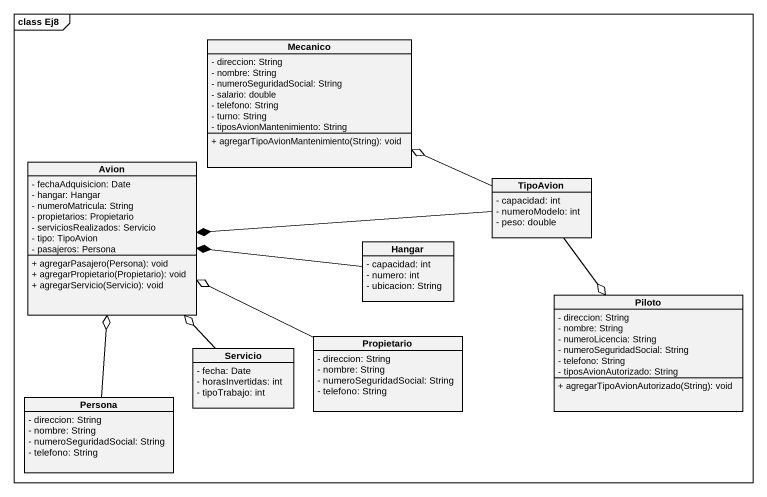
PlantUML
@startuml
mainframe class Ej8
hide circle
hide empty members
skinparam classAttributeIconSize 0
class Mecanico {
  - direccion: String
  - nombre: String
  - numeroSeguridadSocial: String
  - salario: double
  - telefono: String
  - turno: String
  - tiposAvionMantenimiento: String
  + agregarTipoAvionMantenimiento(String): void
}
class Avion {
  - fechaAdquisicion: Date
  - hangar: Hangar
  - numeroMatricula: String
  - propietarios: Propietario
  - serviciosRealizados: Servicio
  - tipo: TipoAvion
  - pasajeros: Persona
  + agregarPasajero(Persona): void
  + agregarPropietario(Propietario): void
  + agregarServicio(Servicio): void
}
class TipoAvion {
  - capacidad: int
  - numeroModelo: int
  - peso: double
}
class Hangar {
  - capacidad: int
  - numero: int
  - ubicacion: String
}
class Piloto {
  - direccion: String
  - nombre: String
  - numeroLicencia: String
  - numeroSeguridadSocial: String
  - telefono: String
  - tiposAvionAutorizado: String
  + agregarTipoAvionAutorizado(String): void
}
class Servicio {
  - fecha: Date
  - horasInvertidas: int
  - tipoTrabajo: int
}
class Propietario {
  - direccion: String
  - nombre: String
  - numeroSeguridadSocial: String
  - telefono: String
}
class Persona {
  - direccion: String
  - nombre: String
  - numeroSeguridadSocial: String
  - telefono: String
}
TipoAvion -left-o Mecanico
TipoAvion -left-* Avion
TipoAvion --o Piloto
Hangar -left-* Avion
Servicio -up-o Avion
Propietario -left-o Avion
Persona -up-o Avion
@enduml
